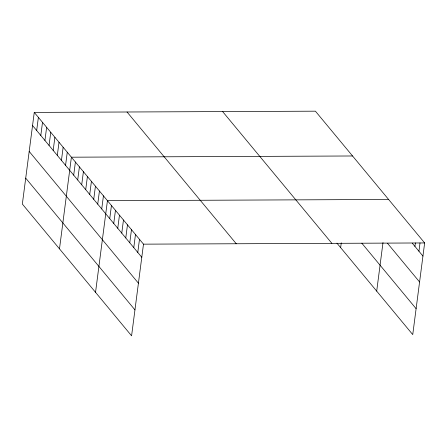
<?xml version="1.0" encoding="UTF-8"?>
<svg xmlns="http://www.w3.org/2000/svg" width="447" height="447" viewBox="0 0 447 447"><rect width="100%" height="100%" fill="white"/><g stroke="black" fill="none" stroke-linecap="round" stroke-linejoin="round"><path stroke-width="0.67" d="M34.257 112.398L22.35 204.055L131.586 335.82L143.493 244.157L34.257 112.398L315.414 111.18L424.65 242.945L412.743 334.602L336.932 243.162M36.676 130.502L38.381 117.377M40.806 135.475L42.51 122.349M44.929 140.453L46.633 127.328M49.058 145.431L50.762 132.306M53.182 150.41L54.886 137.285M57.311 155.388L59.015 142.263M61.44 160.367L63.144 147.242M65.564 165.345L67.268 152.22M59.49 248.856L71.397 157.193L352.554 155.981M73.699 175.151L75.403 162.026M77.7 179.985L79.404 166.86M81.706 184.812L83.41 171.687M85.712 189.645L87.416 176.52M89.718 194.479L91.423 181.353M93.725 199.306L95.429 186.181M97.731 204.139L99.435 191.014M101.732 208.972L103.441 195.847M95.541 292.338L107.442 200.675L388.599 199.463M109.744 218.633L111.448 205.508M113.75 223.466L115.455 210.341M117.757 228.294L119.461 215.169M121.763 233.127L123.467 220.002M125.769 237.96L127.473 224.83M129.77 242.788L131.479 229.663M133.776 247.621L135.48 234.496M137.782 252.454L139.486 239.324M340.648 247.644L341.268 242.866M376.698 291.12L382.995 242.609M414.933 246.403L415.38 242.95M418.94 251.236L420.018 242.95M143.493 244.157L424.65 242.945M412.263 243.185L422.946 256.07M387.538 243.336L419.577 281.984M361.819 243.196L416.112 308.687M222.628 111.582L331.87 243.341M127.037 111.996L236.273 243.755M32.547 125.523L141.788 257.282M29.184 151.438L138.425 283.197M25.714 178.141L134.955 309.9"/></g></svg>
